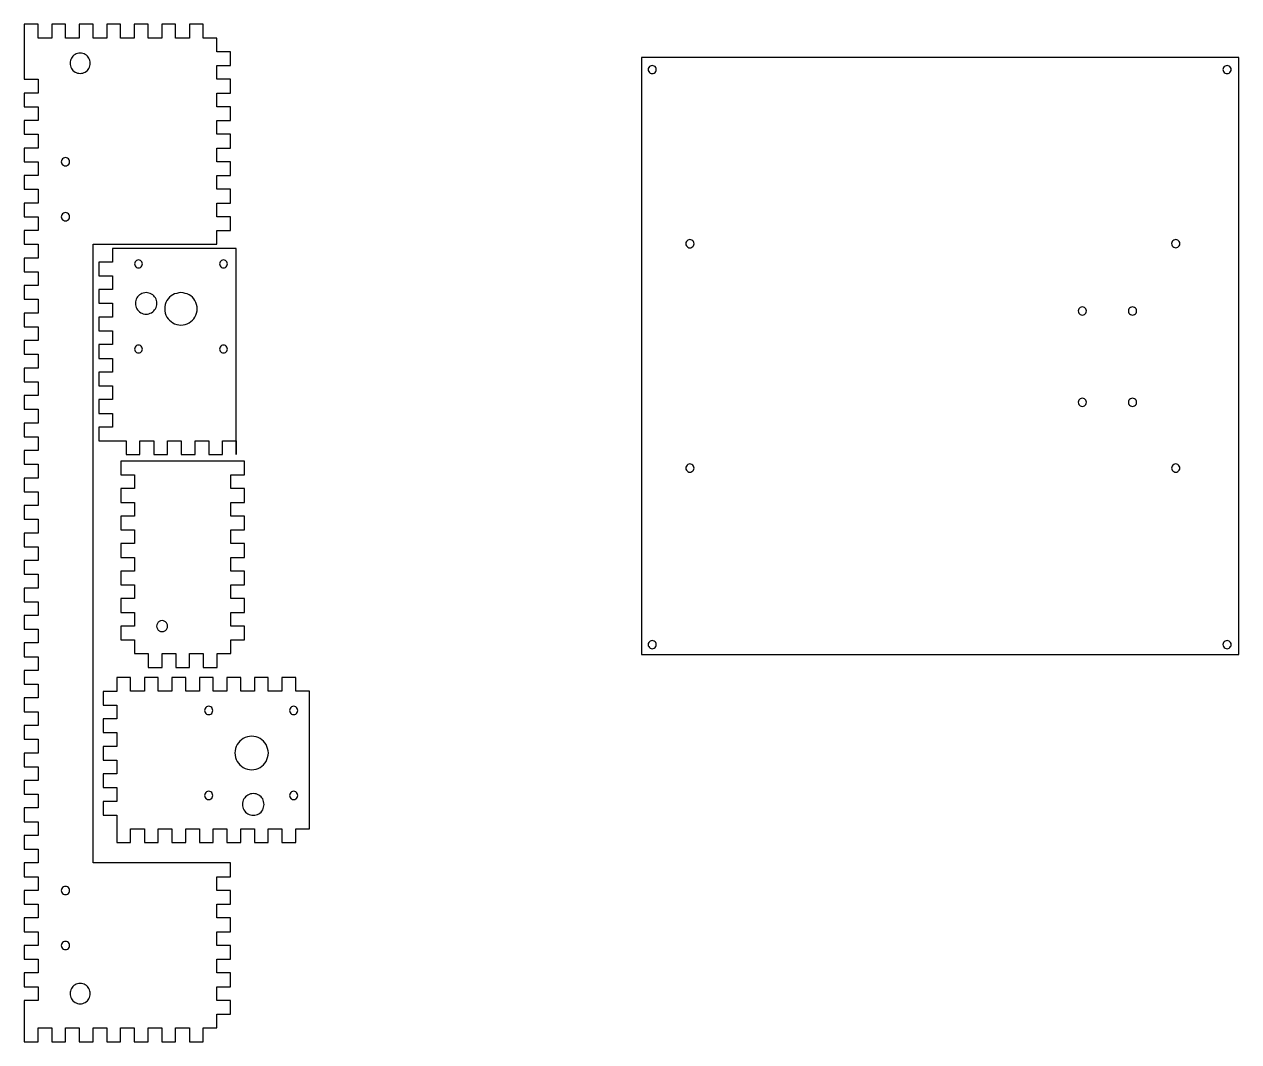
# Model space of a CAD drawing. Extents: x -73 to 855, y -280 to 666.
# Drawn here: x 413.7 to 855.2, y -274.9 to 95.1 of the extents above; entities that cross this region are included whole.
import ezdxf

# ---------------------------------------------------------------- set-up
doc = ezdxf.new("R2010")
doc.units = 0
doc.layers.add('Layer_1', color=7, linetype='CONTINUOUS')

msp = doc.modelspace()

# ---------------------------------------------------------------- linework, layer by layer
at = {"layer": 'Layer_1', "color": 7}
for points in [[(413.698775, -274.915828), (418.699386, -274.915828), (418.699386, -269.915217), (423.700025, -269.915217), (423.700025, -274.915828), (428.700664, -274.915828), (428.700664, -269.915217), (433.701275, -269.915217), (433.701275, -274.915828), (438.701886, -274.915828), (438.701886, -269.915217), (443.702525, -269.915217), (443.702525, -274.915828), (448.703164, -274.915828), (448.703164, -269.915217), (453.703775, -269.915217), (453.703775, -274.915828), (458.704386, -274.915828), (458.704386, -269.915217), (463.705025, -269.915217), (463.705025, -274.915828), (468.705664, -274.915828), (468.705664, -269.915217), (473.706275, -269.915217), (473.706275, -274.915828), (478.69808, -274.915828), (478.69808, -269.915217), (483.698719, -269.915217), (483.698719, -264.914578), (488.69933, -264.914578), (488.69933, -259.913967), (483.698719, -259.913967), (483.698719, -254.922161), (488.69933, -254.922161), (488.69933, -249.921522), (483.698719, -249.921522), (483.698719, -244.920911), (488.69933, -244.920911), (488.69933, -239.920272), (483.698719, -239.920272), (483.698719, -234.919661), (488.69933, -234.919661), (488.69933, -229.919022), (483.698719, -229.919022), (483.698719, -224.918411), (488.69933, -224.918411), (488.69933, -219.917772), (483.698719, -219.917772), (483.698719, -214.917161), (488.69933, -214.917161), (488.69933, -209.916522), (483.698719, -209.916522), (438.69308, -209.916522), (438.69308, -204.915911), (438.69308, -194.914661), (438.69308, -19.919244), (438.69308, 0.083256), (438.69308, 10.084534), (438.69308, 15.085145), (483.698719, 15.085145), (483.698719, 20.085756), (488.69933, 20.085756), (488.69933, 25.077589), (483.698719, 25.077589), (483.698719, 30.0782), (488.69933, 30.0782), (488.69933, 35.078811), (483.698719, 35.078811), (483.698719, 40.07945), (488.69933, 40.07945), (488.69933, 45.080089), (483.698719, 45.080089), (483.698719, 50.0807), (488.69933, 50.0807), (488.69933, 55.081311), (483.698719, 55.081311), (483.698719, 60.08195), (488.69933, 60.08195), (488.69933, 65.082589), (483.698719, 65.082589), (483.698719, 70.0832), (488.69933, 70.0832), (488.69933, 75.083811), (483.698719, 75.083811), (483.698719, 80.08445), (488.69933, 80.08445), (488.69933, 85.085089), (483.698719, 85.085089), (483.698719, 90.094534), (478.69808, 90.094534), (478.69808, 95.086311), (473.706275, 95.086311), (473.706275, 90.094534), (468.705664, 90.094534), (468.705664, 95.086311), (463.705025, 95.086311), (463.705025, 90.094534), (458.704386, 90.094534), (458.704386, 95.086311), (453.703775, 95.086311), (453.703775, 90.094534), (448.703164, 90.094534), (448.703164, 95.086311), (443.702525, 95.086311), (443.702525, 90.094534), (438.701886, 90.094534), (438.701886, 95.086311), (433.701275, 95.086311), (433.701275, 90.094534), (428.700664, 90.094534), (428.700664, 95.086311), (423.700025, 95.086311), (423.700025, 90.094534), (418.699386, 90.094534), (418.699386, 95.086311), (413.698775, 95.086311), (413.698775, 75.083811), (418.699386, 75.083811), (418.699386, 70.0832), (413.698775, 70.0832), (413.698775, 65.082589), (418.699386, 65.082589), (418.699386, 60.08195), (413.698775, 60.08195), (413.698775, 55.081311), (418.699386, 55.081311), (418.699386, 50.0807), (413.698775, 50.0807), (413.698775, 45.080089), (418.699386, 45.080089), (418.699386, 40.07945), (413.698775, 40.07945), (413.698775, 35.078811), (418.699386, 35.078811), (418.699386, 30.0782), (413.698775, 30.0782), (413.698775, 25.077589), (418.699386, 25.077589), (418.699386, 20.085756), (413.698775, 20.085756), (413.698775, 15.085145), (418.699386, 15.085145), (418.699386, 10.084534), (413.698775, 10.084534), (413.698775, 5.083895), (418.699386, 5.083895), (418.699386, 0.083256), (413.698775, 0.083256), (413.698775, -4.917355), (418.699386, -4.917355), (418.699386, -9.917966), (413.698775, -9.917966), (413.698775, -14.918605), (418.699386, -14.918605), (418.699386, -19.919244), (413.698775, -19.919244), (413.698775, -24.919855), (418.699386, -24.919855), (418.699386, -29.920494), (413.698775, -29.920494), (413.698775, -34.921105), (418.699386, -34.921105), (418.699386, -39.921744), (413.698775, -39.921744), (413.698775, -44.922355), (418.699386, -44.922355), (418.699386, -49.914161), (413.698775, -49.914161), (413.698775, -54.9148), (418.699386, -54.9148), (418.699386, -59.915411), (413.698775, -59.915411), (413.698775, -64.91605), (418.699386, -64.91605), (418.699386, -69.916661), (413.698775, -69.916661), (413.698775, -74.9173), (418.699386, -74.9173), (418.699386, -79.917911), (413.698775, -79.917911), (413.698775, -84.91855), (418.699386, -84.91855), (418.699386, -89.919161), (413.698775, -89.919161), (413.698775, -94.9198), (418.699386, -94.9198), (418.699386, -99.920411), (413.698775, -99.920411), (413.698775, -104.92105), (418.699386, -104.92105), (418.699386, -109.921661), (413.698775, -109.921661), (413.698775, -114.9223), (418.699386, -114.9223), (418.699386, -119.914106), (413.698775, -119.914106), (413.698775, -124.914716), (418.699386, -124.914716), (418.699386, -129.915356), (413.698775, -129.915356), (413.698775, -134.915966), (418.699386, -134.915966), (418.699386, -139.916606), (413.698775, -139.916606), (413.698775, -144.917216), (418.699386, -144.917216), (418.699386, -149.917856), (413.698775, -149.917856), (413.698775, -154.918466), (418.699386, -154.918466), (418.699386, -159.919106), (413.698775, -159.919106), (413.698775, -164.919716), (418.699386, -164.919716), (418.699386, -169.920356), (413.698775, -169.920356), (413.698775, -174.920966), (418.699386, -174.920966), (418.699386, -179.921606), (413.698775, -179.921606), (413.698775, -184.922216), (418.699386, -184.922216), (418.699386, -189.914022), (413.698775, -189.914022), (413.698775, -194.914661), (418.699386, -194.914661), (418.699386, -199.915272), (413.698775, -199.915272), (413.698775, -204.915911), (418.699386, -204.915911), (418.699386, -209.916522), (413.698775, -209.916522), (413.698775, -214.917161), (418.699386, -214.917161), (418.699386, -219.917772), (413.698775, -219.917772), (413.698775, -224.918411), (418.699386, -224.918411), (418.699386, -229.919022), (413.698775, -229.919022), (413.698775, -234.919661), (418.699386, -234.919661), (418.699386, -239.920272), (413.698775, -239.920272), (413.698775, -244.920911), (418.699386, -244.920911), (418.699386, -249.921522), (413.698775, -249.921522), (413.698775, -254.922161), (418.699386, -254.922161), (418.699386, -259.913967), (413.698775, -259.913967), (413.698775, -274.915828), (413.698775, -274.915828)], [(430.341052, 80.904644), (430.341052, 80.904644)], [(638.110738, 82.990459), (638.110738, -134.100147), (855.201349, -134.100147), (855.201349, 82.990459), (638.110738, 82.990459), (638.110738, 82.990459)], [(641.991294, 80.106514), (641.991294, 80.106514)], [(850.976849, 80.106514), (850.976849, 80.106514)], [(427.166052, 45.088895), (427.166052, 45.088895)], [(427.166052, 25.086395), (427.166052, 25.086395)], [(445.761703, 13.600797), (445.761703, 8.600158), (440.769897, 8.600158), (440.769897, 3.599519), (445.761703, 3.599519), (445.761703, -1.401092), (440.769897, -1.401092), (440.769897, -6.392898), (445.761703, -6.392898), (445.761703, -11.393537), (440.769897, -11.393537), (440.769897, -16.394148), (445.761703, -16.394148), (445.761703, -21.394759), (440.769897, -21.394759), (440.769897, -26.395398), (445.761703, -26.395398), (445.761703, -31.396037), (440.769897, -31.396037), (440.769897, -36.396648), (445.761703, -36.396648), (445.761703, -41.397259), (440.769897, -41.397259), (440.769897, -46.397898), (445.761703, -46.397898), (445.761703, -51.398537), (440.769897, -51.398537), (440.769897, -56.399148), (445.761703, -56.399148), (450.762342, -56.399148), (450.762342, -61.399759), (455.762953, -61.399759), (455.762953, -56.399148), (460.763592, -56.399148), (460.763592, -61.399759), (465.764203, -61.399759), (465.764203, -56.399148), (470.764842, -56.399148), (470.764842, -61.399759), (475.765453, -61.399759), (475.765453, -56.399148), (480.766092, -56.399148), (480.766092, -61.399759), (485.766703, -61.399759), (485.766703, -56.399148), (490.767342, -56.399148), (490.767342, -61.399759), (490.776091, -61.399759), (490.776091, 13.600797), (445.761646, 13.600797), (445.761703, 13.600797)], [(655.687905, 16.765264), (655.687905, 16.765264)], [(832.314905, 16.800542), (832.314905, 16.800542)], [(455.233786, 9.367464), (455.233786, 9.367464)], [(486.11948, 9.367464), (486.11948, 9.367464)], [(457.985453, -2.494703), (457.985453, -2.494703)], [(470.64137, -2.494703), (470.64137, -2.494703)], [(798.342405, -7.699869), (798.342405, -7.699869)], [(816.598655, -7.699869), (816.598655, -7.699869)], [(455.233786, -21.588815), (455.233786, -21.588815)], [(486.11948, -21.588815), (486.11948, -21.588815)], [(798.342405, -40.887424), (798.342405, -40.887424)], [(816.598655, -40.887424), (816.598655, -40.887424)], [(448.762515, -63.773925), (448.762515, -68.774564), (453.763126, -68.774564), (453.763126, -73.775203), (448.762515, -73.775203), (448.762515, -78.775814), (453.763126, -78.775814), (453.763126, -83.76762), (448.762515, -83.76762), (448.762515, -88.768259), (453.763126, -88.768259), (453.763126, -93.76887), (448.762515, -93.76887), (448.762515, -98.76948), (453.763126, -98.76948), (453.763126, -103.77012), (448.762515, -103.77012), (448.762515, -108.770759), (453.763126, -108.770759), (453.763126, -113.77137), (448.762515, -113.77137), (448.762515, -118.77198), (453.763126, -118.77198), (453.763126, -123.77262), (448.762515, -123.77262), (448.762515, -128.773259), (453.763126, -128.773259), (453.763126, -133.77387), (458.763737, -133.77387), (458.763737, -138.77448), (463.764376, -138.77448), (463.764376, -133.77387), (468.765015, -133.77387), (468.765015, -138.77448), (473.765626, -138.77448), (473.765626, -133.77387), (478.766237, -133.77387), (478.766237, -138.77448), (483.766876, -138.77448), (483.766876, -133.77387), (488.767515, -133.77387), (488.767515, -128.773259), (493.768126, -128.773259), (493.768126, -123.77262), (488.767515, -123.77262), (488.767515, -118.780814), (493.768126, -118.780814), (493.768126, -113.780203), (488.767515, -113.780203), (488.767515, -108.779564), (493.768126, -108.779564), (493.768126, -103.778925), (488.767515, -103.778925), (488.767515, -98.778314), (493.768126, -98.778314), (493.768126, -93.777703), (488.767515, -93.777703), (488.767515, -88.777064), (493.768126, -88.777064), (493.768126, -83.776425), (488.767515, -83.776425), (488.767515, -78.775814), (493.768126, -78.775814), (493.768126, -73.775203), (488.767515, -73.775203), (488.767515, -68.774564), (493.768126, -68.774564), (493.768126, -63.773925), (488.767515, -63.773925), (448.762515, -63.773925), (448.762515, -63.773925)], [(655.687905, -64.814591), (655.687905, -64.814591)], [(832.306071, -64.814591), (832.306071, -64.814591)], [(463.790848, -121.788259), (463.790848, -121.788259)], [(641.991294, -129.011313), (641.991294, -129.011313)], [(850.976849, -129.011313), (850.976849, -129.011313)], [(517.365178, -147.486144), (512.364538, -147.486144), (512.364538, -142.494367), (507.363899, -142.494367), (507.363899, -147.486144), (502.363288, -147.486144), (502.363288, -142.494367), (497.371483, -142.494367), (497.371483, -147.486144), (492.370844, -147.486144), (492.370844, -142.494367), (487.370233, -142.494367), (487.370233, -147.486144), (482.369622, -147.486144), (482.369622, -142.494367), (477.368983, -142.494367), (477.368983, -147.486144), (472.368344, -147.486144), (472.368344, -142.494367), (467.367733, -142.494367), (467.367733, -147.486144), (462.367122, -147.486144), (462.367122, -142.494367), (457.366483, -142.494367), (457.366483, -147.486144), (452.365844, -147.486144), (452.365844, -142.494367), (447.365233, -142.494367), (447.365233, -147.494978), (442.364622, -147.494978), (442.364622, -152.495589), (447.365233, -152.495589), (447.365233, -157.496228), (442.364622, -157.496228), (442.364622, -162.496867), (447.365233, -162.496867), (447.365233, -167.497478), (442.364622, -167.497478), (442.364622, -172.498089), (447.365233, -172.498089), (447.365233, -177.498728), (442.364622, -177.498728), (442.364622, -182.499367), (447.365233, -182.499367), (447.365233, -187.499978), (442.364622, -187.499978), (442.364622, -192.500589), (447.365233, -192.500589), (447.365233, -197.501228), (447.365233, -202.493033), (452.365844, -202.493033), (452.365844, -197.492422), (457.366483, -197.492422), (457.366483, -202.493033), (462.367122, -202.493033), (462.367122, -197.492422), (467.367733, -197.492422), (467.367733, -202.493033), (472.368344, -202.493033), (472.368344, -197.492422), (477.368983, -197.492422), (477.368983, -202.493033), (482.369622, -202.493033), (482.369622, -197.492422), (487.370233, -197.492422), (487.370233, -202.493033), (492.370844, -202.493033), (492.370844, -197.492422), (497.371483, -197.492422), (497.371483, -202.493033), (502.363288, -202.493033), (502.363288, -197.492422), (507.363899, -197.492422), (507.363899, -202.493033), (512.364538, -202.493033), (512.364538, -197.492422), (517.365178, -197.492422), (517.365178, -147.486144), (517.365178, -147.486144)], [(482.254955, -154.4447), (482.254955, -154.4447)], [(513.149455, -154.4447), (513.149455, -154.4447)], [(502.442678, -169.914006), (502.442678, -169.914006)], [(482.254955, -185.348033), (482.254955, -185.348033)], [(513.149455, -185.348033), (513.149455, -185.348033)], [(500.899261, -188.628867), (500.899261, -188.628867)], [(427.166052, -219.908967), (427.166052, -219.908967)], [(427.166052, -239.911467), (427.166052, -239.911467)], [(430.341052, -257.435689), (430.341052, -257.435689)]]:
    msp.add_lwpolyline(points, dxfattribs=at)
for points, knots in [([(430.341052, 80.904644), (430.44212, 81.552989), (430.641253, 82.830419), (432.105443, 84.236768), (434.0154, 84.75777), (435.945407, 84.236768), (437.350636, 82.830419), (437.872038, 80.904661), (437.350619, 78.978912), (435.945409, 77.572572), (434.0154, 77.051535), (432.105441, 77.572572), (430.641271, 78.978911), (430.442125, 80.25632), (430.341052, 80.904644)], [0, 0, 0, 0, 1.922988, 3.788848, 5.711808, 7.634769, 9.500629, 11.423617, 13.346549, 15.212418, 17.135383, 19.058347, 20.924216, 22.847148, 22.847148, 22.847148, 22.847148]), ([(641.991294, 80.106514), (642.253056, 80.065381), (642.769059, 79.984298), (643.334417, 79.38951), (643.543199, 78.61824), (643.334948, 77.839202), (642.76775, 77.272464), (641.990443, 77.064053), (641.212744, 77.273008), (640.641489, 77.837863), (640.429302, 78.618243), (640.642031, 79.390824), (641.211385, 79.983888), (641.728907, 80.065259), (641.991294, 80.106514)], [0, 0, 0, 0, 0.776243, 1.530179, 2.308049, 3.083695, 3.834622, 4.610269, 5.388126, 6.142067, 6.918312, 7.696779, 8.453716, 9.232169, 9.232169, 9.232169, 9.232169]), ([(850.976849, 80.106514), (851.238612, 80.065381), (851.754614, 79.984298), (852.319972, 79.38951), (852.528754, 78.61824), (852.320504, 77.839202), (851.753306, 77.272463), (850.975995, 77.064054), (850.198291, 77.273003), (849.627036, 77.837864), (849.414862, 78.618243), (849.627579, 79.390822), (850.196932, 79.983893), (850.714457, 80.06526), (850.976849, 80.106514)], [0, 0, 0, 0, 0.776243, 1.530179, 2.308049, 3.083695, 3.834622, 4.610269, 5.388138, 6.142074, 6.918318, 7.696783, 8.453716, 9.232181, 9.232181, 9.232181, 9.232181]), ([(427.166052, 45.088895), (427.207211, 45.353259), (427.288295, 45.87406), (427.885266, 46.447477), (428.663996, 46.659635), (429.450881, 46.447467), (430.023826, 45.874056), (430.236154, 45.088895), (430.023826, 44.303733), (429.450881, 43.730323), (428.663996, 43.518154), (427.885266, 43.730312), (427.288295, 44.30373), (427.207211, 44.82453), (427.166052, 45.088895)], [0, 0, 0, 0, 0.784071, 1.544628, 2.328718, 3.112757, 3.873308, 4.657381, 5.441453, 6.202004, 6.986043, 7.770133, 8.53069, 9.314761, 9.314761, 9.314761, 9.314761]), ([(427.166052, 25.086395), (427.207211, 25.350759), (427.288295, 25.87156), (427.885266, 26.444977), (428.663996, 26.657135), (429.450881, 26.444967), (430.023826, 25.871556), (430.236154, 25.086395), (430.023826, 24.301233), (429.450881, 23.727823), (428.663996, 23.515654), (427.885266, 23.727812), (427.288295, 24.30123), (427.207211, 24.82203), (427.166052, 25.086395)], [0, 0, 0, 0, 0.784071, 1.544628, 2.328718, 3.112757, 3.873308, 4.657381, 5.441453, 6.202004, 6.986043, 7.770133, 8.53069, 9.314761, 9.314761, 9.314761, 9.314761]), ([(655.687905, 16.765264), (655.950116, 16.724735), (656.466475, 16.644921), (657.037683, 16.056413), (657.249864, 15.284101), (657.037154, 14.50336), (656.467779, 13.93443), (655.688741, 13.721568), (654.910087, 13.933877), (654.344766, 14.504696), (654.136011, 15.284096), (654.344219, 16.055095), (654.91145, 16.645349), (655.426302, 16.724862), (655.687905, 16.765264)], [0, 0, 0, 0, 0.777851, 1.531781, 2.308025, 3.086486, 3.843412, 4.621859, 5.398138, 6.15206, 6.929921, 7.705562, 8.456476, 9.232159, 9.232159, 9.232159, 9.232159]), ([(832.314905, 16.800542), (832.576493, 16.760136), (833.091334, 16.680612), (833.658566, 16.090378), (833.86681, 15.319374), (833.65802, 14.539969), (833.092696, 13.96917), (832.314051, 13.756844), (831.535015, 13.969706), (830.965628, 14.538635), (830.752917, 15.319379), (830.965099, 16.091694), (831.536319, 16.680203), (832.052687, 16.760013), (832.314905, 16.800542)], [0, 0, 0, 0, 0.775646, 1.526573, 2.302219, 3.080085, 3.83402, 4.610264, 5.388729, 6.145661, 6.924122, 7.700366, 8.454302, 9.232171, 9.232171, 9.232171, 9.232171]), ([(455.233786, 9.367464), (455.486265, 9.327818), (455.983909, 9.249675), (456.529128, 8.675941), (456.730294, 7.931206), (456.529121, 7.178597), (455.983936, 6.627983), (455.232939, 6.423339), (454.481554, 6.628522), (453.932315, 7.177265), (453.727226, 7.93121), (453.932322, 8.67725), (454.481527, 9.249267), (454.980685, 9.327696), (455.233786, 9.367464)], [0, 0, 0, 0, 0.748687, 1.475687, 2.225987, 2.976288, 3.703288, 4.451975, 5.202865, 5.932856, 6.683752, 7.434647, 8.164638, 8.915528, 8.915528, 8.915528, 8.915528]), ([(486.11948, 9.367464), (486.371959, 9.327818), (486.869604, 9.249675), (487.414823, 8.675941), (487.615988, 7.931206), (487.414816, 7.178597), (486.869631, 6.627983), (486.118633, 6.423339), (485.367248, 6.628522), (484.818009, 7.177265), (484.612921, 7.93121), (484.818016, 8.67725), (485.367221, 9.249267), (485.866379, 9.327696), (486.11948, 9.367464)], [0, 0, 0, 0, 0.748687, 1.475687, 2.225987, 2.976288, 3.703288, 4.451975, 5.202865, 5.932856, 6.683752, 7.434647, 8.164638, 8.915528, 8.915528, 8.915528, 8.915528]), ([(457.985453, -2.494703), (458.675712, -2.60236), (460.035812, -2.814487), (461.533134, -4.373409), (462.088126, -6.406942), (461.533134, -8.461831), (460.035812, -9.957945), (457.985456, -10.513349), (455.935102, -9.95794), (454.43778, -8.461833), (453.882776, -6.406942), (454.43778, -4.373408), (455.935102, -2.814492), (457.295198, -2.602361), (457.985453, -2.494703)], [0, 0, 0, 0, 2.04734, 4.034119, 6.081459, 8.128799, 10.115578, 12.162918, 14.210246, 16.197029, 18.24437, 20.291712, 22.278495, 24.325823, 24.325823, 24.325823, 24.325823]), ([(470.64137, -2.494703), (471.680985, -2.657261), (473.7301, -2.977668), (475.985482, -5.326192), (476.823576, -8.388639), (475.986017, -11.482947), (473.728743, -13.732486), (470.642217, -14.567293), (467.556081, -13.733027), (465.302853, -11.481613), (464.469217, -8.388642), (465.303375, -5.327502), (467.554777, -2.977258), (469.602376, -2.657139), (470.64137, -2.494703)], [0, 0, 0, 0, 3.083799, 6.078262, 9.162094, 12.243679, 15.235149, 18.318355, 21.399358, 24.387829, 27.468817, 30.552053, 33.54352, 36.625115, 36.625115, 36.625115, 36.625115]), ([(798.342405, -7.699869), (798.604616, -7.740399), (799.120975, -7.820212), (799.692183, -8.40872), (799.904364, -9.181034), (799.691655, -9.961777), (799.122279, -10.530708), (798.343248, -10.743573), (797.564604, -10.531251), (796.999281, -9.960444), (796.790503, -9.181038), (796.998735, -8.410035), (797.565966, -7.819794), (798.080811, -7.740273), (798.342405, -7.699869)], [0, 0, 0, 0, 0.777851, 1.531781, 2.308025, 3.08649, 3.843417, 4.621864, 5.398119, 6.15205, 6.929919, 7.705563, 8.456486, 9.232144, 9.232144, 9.232144, 9.232144]), ([(816.598655, -7.699869), (816.860243, -7.740275), (817.375084, -7.819799), (817.942316, -8.410033), (818.15056, -9.181038), (817.941771, -9.960445), (817.376447, -10.531247), (816.597801, -10.743573), (815.818764, -10.530711), (815.249377, -9.961779), (815.036667, -9.181034), (815.248849, -8.408717), (815.820069, -7.820209), (816.336437, -7.740398), (816.598655, -7.699869)], [0, 0, 0, 0, 0.775646, 1.526573, 2.302219, 3.080089, 3.834025, 4.610269, 5.388734, 6.145667, 6.924132, 7.700376, 8.454311, 9.232181, 9.232181, 9.232181, 9.232181]), ([(455.233786, -21.588815), (455.486267, -21.628456), (455.983911, -21.706589), (456.529106, -22.280344), (456.730188, -23.024199), (456.52964, -23.775531), (455.982605, -24.322124), (455.232938, -24.522825), (454.482881, -24.321582), (453.931801, -23.776867), (453.727331, -23.024197), (453.932346, -22.279034), (454.481524, -21.706997), (454.980683, -21.628578), (455.233786, -21.588815)], [0, 0, 0, 0, 0.748685, 1.475675, 2.225969, 2.974057, 3.698044, 4.446132, 5.196426, 5.923416, 6.672101, 7.422989, 8.152971, 8.903859, 8.903859, 8.903859, 8.903859]), ([(486.11948, -21.588815), (486.371961, -21.628456), (486.869606, -21.706589), (487.4148, -22.280344), (487.615882, -23.024199), (487.415335, -23.775531), (486.868299, -24.322124), (486.118632, -24.522825), (485.368576, -24.321582), (484.817495, -23.776867), (484.613025, -23.024197), (484.81804, -22.279034), (485.367219, -21.706997), (485.866378, -21.628578), (486.11948, -21.588815)], [0, 0, 0, 0, 0.748685, 1.475675, 2.225969, 2.974057, 3.698044, 4.446132, 5.196426, 5.923416, 6.672101, 7.422989, 8.152971, 8.903859, 8.903859, 8.903859, 8.903859]), ([(798.342405, -40.887424), (798.60479, -40.928681), (799.122308, -41.010056), (799.691643, -41.603128), (799.904365, -42.375699), (799.692189, -43.156072), (799.120947, -43.720933), (798.343249, -43.929884), (797.565939, -43.72148), (796.998742, -43.154735), (796.790502, -42.375702), (796.999279, -41.604439), (797.564629, -41.009643), (798.080637, -40.928558), (798.342405, -40.887424)], [0, 0, 0, 0, 0.778448, 1.53538, 2.313833, 3.090076, 3.844007, 4.621858, 5.397516, 6.148438, 6.924083, 7.701939, 8.455875, 9.232132, 9.232132, 9.232132, 9.232132]), ([(816.598655, -40.887424), (816.860418, -40.928559), (817.376422, -41.009648), (817.941773, -41.604437), (818.150561, -42.375702), (817.942309, -43.154737), (817.375111, -43.721475), (816.5978, -43.929885), (815.820096, -43.720936), (815.248842, -43.156074), (815.036666, -42.375699), (815.249389, -41.603125), (815.818736, -41.010052), (816.336263, -40.928681), (816.598655, -40.887424)], [0, 0, 0, 0, 0.776245, 1.530185, 2.308043, 3.083689, 3.834616, 4.610263, 5.388132, 6.142068, 6.918312, 7.696765, 8.453702, 9.232169, 9.232169, 9.232169, 9.232169]), ([(655.687905, -64.814591), (655.950289, -64.855842), (656.467803, -64.937202), (657.037158, -65.530268), (657.249862, -66.302856), (657.037691, -67.083238), (656.466447, -67.648101), (655.688743, -67.857049), (654.911423, -67.648657), (654.344225, -67.081898), (654.136013, -66.302858), (654.344748, -65.531582), (654.910117, -64.93678), (655.426129, -64.855716), (655.687905, -64.814591)], [0, 0, 0, 0, 0.778443, 1.535362, 2.313851, 3.090094, 3.844025, 4.621876, 5.397558, 6.148472, 6.924113, 7.702002, 8.455916, 9.232192, 9.232192, 9.232192, 9.232192]), ([(832.306071, -64.814591), (832.567833, -64.85572), (833.083833, -64.936794), (833.649204, -65.531578), (833.857974, -66.302858), (833.649727, -67.081903), (833.082527, -67.648642), (832.305223, -67.857052), (831.527529, -67.648099), (830.956285, -67.083238), (830.744114, -66.302856), (830.956818, -65.530268), (831.526173, -64.937202), (832.043687, -64.855842), (832.306071, -64.814591)], [0, 0, 0, 0, 0.77624, 1.530167, 2.308061, 3.083707, 3.834634, 4.610281, 5.388131, 6.142062, 6.918305, 7.696794, 8.453713, 9.232156, 9.232156, 9.232156, 9.232156]), ([(463.790848, -121.788259), (464.143594, -121.843423), (464.838875, -121.952156), (465.604149, -122.749014), (465.888581, -123.788415), (465.604156, -124.838772), (464.838848, -125.603395), (463.79169, -125.887959), (462.744915, -125.603937), (461.983649, -124.837441), (461.70314, -123.788418), (461.983642, -122.750322), (462.744942, -121.951743), (463.438718, -121.8433), (463.790848, -121.788259)], [0, 0, 0, 0, 1.046351, 2.062418, 3.108769, 4.15512, 5.171187, 6.217538, 7.261705, 8.274784, 9.320541, 10.366298, 11.379376, 12.423543, 12.423543, 12.423543, 12.423543]), ([(641.991294, -129.011313), (642.253056, -129.052448), (642.769061, -129.133537), (643.334412, -129.728326), (643.5432, -130.49959), (643.334948, -131.278626), (642.76775, -131.845363), (641.990443, -132.053775), (641.212744, -131.84482), (640.641489, -131.279965), (640.429301, -130.499588), (640.642036, -129.727013), (641.211383, -129.133946), (641.728906, -129.052571), (641.991294, -129.011313)], [0, 0, 0, 0, 0.776245, 1.530185, 2.308043, 3.083689, 3.834616, 4.610263, 5.38812, 6.142061, 6.918306, 7.696761, 8.453702, 9.232157, 9.232157, 9.232157, 9.232157]), ([(850.976849, -129.011313), (851.238612, -129.052448), (851.754616, -129.133537), (852.319967, -129.728326), (852.528756, -130.499591), (852.320503, -131.278626), (851.753306, -131.845364), (850.975995, -132.053774), (850.198291, -131.844825), (849.627037, -131.279963), (849.414861, -130.499588), (849.627584, -129.727014), (850.19693, -129.133941), (850.714457, -129.052569), (850.976849, -129.011313)], [0, 0, 0, 0, 0.776245, 1.530185, 2.308043, 3.083689, 3.834616, 4.610263, 5.388132, 6.142068, 6.918312, 7.696765, 8.453702, 9.232169, 9.232169, 9.232169, 9.232169]), ([(482.254955, -154.4447), (482.213796, -154.709064), (482.132713, -155.229862), (481.535754, -155.80328), (480.757024, -156.01544), (479.97013, -155.80328), (479.397174, -155.229862), (479.184856, -154.444704), (479.397179, -153.659547), (479.970128, -153.086128), (480.757024, -152.873956), (481.535755, -153.086128), (482.132708, -153.659546), (482.213795, -154.180341), (482.254955, -154.4447)], [0, 0, 0, 0, 0.784071, 1.544622, 2.328693, 3.112764, 3.873316, 4.657387, 5.441445, 6.202001, 6.986074, 7.770146, 8.530702, 9.314761, 9.314761, 9.314761, 9.314761]), ([(513.149455, -154.4447), (513.108292, -154.709064), (513.0272, -155.229863), (512.430248, -155.803267), (511.651529, -156.015441), (510.864633, -155.803287), (510.291667, -155.229864), (510.079359, -154.444704), (510.291672, -153.659545), (510.864632, -153.086121), (511.651529, -152.873955), (512.43025, -153.086141), (513.027195, -153.659546), (513.10829, -154.180341), (513.149455, -154.4447)], [0, 0, 0, 0, 0.784074, 1.544629, 2.328657, 3.112759, 3.873311, 4.657381, 5.441438, 6.201995, 6.986098, 7.770128, 8.530687, 9.314749, 9.314749, 9.314749, 9.314749]), ([(502.442678, -169.914006), (502.275967, -170.984513), (501.947498, -173.093724), (499.533332, -175.418358), (496.379608, -176.281058), (493.192416, -175.417838), (490.871464, -173.095027), (490.007609, -169.914853), (490.870924, -166.735069), (493.193748, -164.416305), (496.379604, -163.557007), (499.532021, -164.41577), (501.947909, -166.736427), (502.27609, -168.844121), (502.442678, -169.914006)], [0, 0, 0, 0, 3.175363, 6.256389, 9.430118, 12.606093, 15.690112, 18.866068, 22.039821, 25.120843, 28.296223, 31.469354, 34.547381, 37.720541, 37.720541, 37.720541, 37.720541]), ([(482.254955, -185.348033), (482.213796, -185.612397), (482.132713, -186.133196), (481.535754, -186.706613), (480.757024, -186.918773), (479.97013, -186.706613), (479.397174, -186.133196), (479.184856, -185.348037), (479.397179, -184.56288), (479.970128, -183.989461), (480.757024, -183.77729), (481.535755, -183.989461), (482.132708, -184.56288), (482.213795, -185.083674), (482.254955, -185.348033)], [0, 0, 0, 0, 0.784071, 1.544622, 2.328693, 3.112764, 3.873316, 4.657387, 5.441445, 6.202001, 6.986074, 7.770146, 8.530702, 9.314761, 9.314761, 9.314761, 9.314761]), ([(500.899261, -188.628867), (500.790994, -189.323927), (500.577694, -190.693284), (499.0081, -192.200947), (496.960596, -192.759058), (494.89164, -192.20091), (493.385166, -190.693317), (492.826507, -188.628017), (493.385708, -186.562323), (494.890302, -185.050674), (496.960599, -184.488589), (499.009415, -185.050651), (500.577282, -186.562303), (500.79087, -187.933182), (500.899261, -188.628867)], [0, 0, 0, 0, 2.061494, 4.061406, 6.122946, 8.184394, 10.184327, 12.24583, 14.309544, 16.312487, 18.374535, 20.436674, 22.439595, 24.5033, 24.5033, 24.5033, 24.5033]), ([(513.149455, -185.348033), (513.108292, -185.612398), (513.0272, -186.133196), (512.430248, -186.706601), (511.651529, -186.918774), (510.864633, -186.70662), (510.291667, -186.133197), (510.079359, -185.348037), (510.291672, -184.562879), (510.864632, -183.989454), (511.651529, -183.777289), (512.43025, -183.989474), (513.027195, -184.562879), (513.10829, -185.083674), (513.149455, -185.348033)], [0, 0, 0, 0, 0.784074, 1.544629, 2.328657, 3.112759, 3.873311, 4.657381, 5.441438, 6.201995, 6.986098, 7.770128, 8.530687, 9.314749, 9.314749, 9.314749, 9.314749]), ([(427.166052, -219.908967), (427.207211, -219.644602), (427.288295, -219.123802), (427.885266, -218.550384), (428.663996, -218.338226), (429.450881, -218.550395), (430.023826, -219.123805), (430.236155, -219.908963), (430.023821, -220.694119), (429.450883, -221.267531), (428.663996, -221.479711), (427.885265, -221.267541), (427.2883, -220.694123), (427.207213, -220.173326), (427.166052, -219.908967)], [0, 0, 0, 0, 0.784071, 1.544628, 2.328718, 3.112757, 3.873308, 4.657381, 5.441441, 6.201996, 6.986037, 7.770129, 8.53069, 9.314749, 9.314749, 9.314749, 9.314749]), ([(427.166052, -239.911467), (427.207211, -239.647102), (427.288295, -239.126302), (427.885266, -238.552884), (428.663996, -238.340726), (429.450881, -238.552895), (430.023826, -239.126305), (430.236155, -239.911463), (430.023821, -240.696619), (429.450883, -241.270031), (428.663996, -241.482211), (427.885265, -241.270041), (427.2883, -240.696623), (427.207213, -240.175826), (427.166052, -239.911467)], [0, 0, 0, 0, 0.784071, 1.544628, 2.328718, 3.112757, 3.873308, 4.657381, 5.441441, 6.201996, 6.986037, 7.770129, 8.53069, 9.314749, 9.314749, 9.314749, 9.314749]), ([(430.341052, -257.435689), (430.442122, -256.787355), (430.641261, -255.509938), (432.105444, -254.1036), (434.0154, -253.582587), (435.945405, -254.1036), (437.350629, -255.509938), (437.872037, -257.435695), (437.350632, -259.361454), (435.945408, -260.767805), (434.0154, -261.288819), (432.105441, -260.767805), (430.641258, -259.361454), (430.442121, -258.084029), (430.341052, -257.435689)], [0, 0, 0, 0, 1.922956, 3.788816, 5.711778, 7.634739, 9.500599, 11.423556, 13.346531, 15.212396, 17.135358, 19.05832, 20.924185, 22.84716, 22.84716, 22.84716, 22.84716])]:
    msp.add_open_spline(points, degree=3, knots=knots, dxfattribs=at)

doc.saveas('drawing.dxf')
